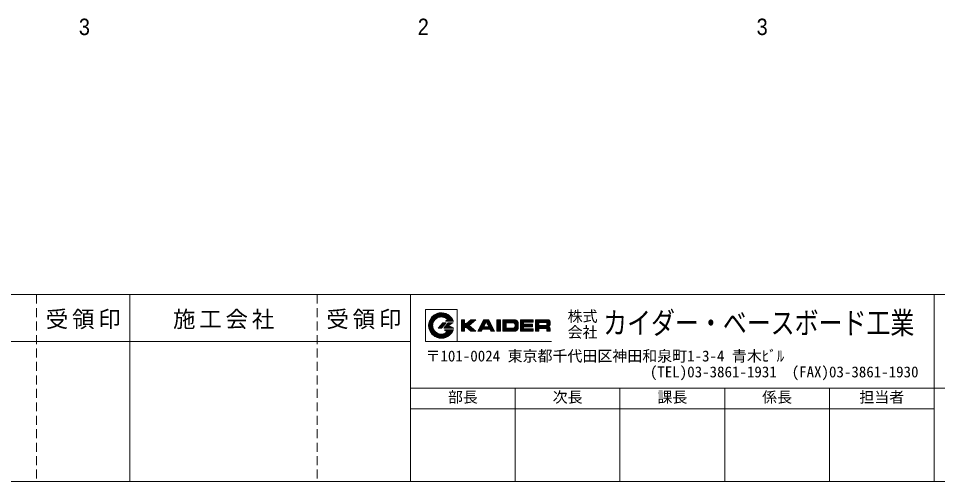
# Model space of a CAD drawing. Units: millimetres at full size, sheet at 1:5; details may follow other scales. Extents: x -1000 to 1000, y -688 to 688.
# Drawn here: x 38 to 652, y -688 to -378 of the extents above; entities that cross this region are included whole.
import ezdxf
from ezdxf.enums import TextEntityAlignment as Align

# ---------------------------------------------------------------- set-up
doc = ezdxf.new("R2010")
doc.units = ezdxf.units.MM
doc.header["$LTSCALE"] = 5
doc.linetypes.add('DASHED1', pattern=[1.8, 1.2, -0.6])
for name, color, linetype, lineweight in [('2-3_寸法', 4, 'Continuous', 9), ('F-0_図面枠', 6, 'Continuous', 9), ('F-5_F-5ﾚｲﾔ', 7, 'Continuous', 9)]:
    doc.layers.add(name, color=color, linetype=linetype, lineweight=lineweight)
doc.styles.add('HG創英角ｺﾞｼｯｸUB', font='')
doc.styles.add('HGｺﾞｼｯｸM', font='')
doc.styles.add('ＭＳ ゴシック', font='')
doc.styles.get('HG創英角ｺﾞｼｯｸUB').set_extended_font_data('HG創英角ｺﾞｼｯｸUB')
doc.styles.get('HGｺﾞｼｯｸM').set_extended_font_data('HGｺﾞｼｯｸM')
doc.styles.get('ＭＳ ゴシック').set_extended_font_data('MS Gothic')

msp = doc.modelspace()

# ---------------------------------------------------------------- linework, layer by layer
at = {"layer": 'F-0_図面枠'}
for p, q in [((1000, -562.5), (-1000, -562.5)), ((112.5, -562.5), (112.5, -687.5)), ((300, -562.5), (300, -687.5)), ((650, -562.5), (650, -687.5)), ((300, -593.75), (-400, -593.75)), ((1000, -625), (300, -625)), ((370, -625), (370, -687.5)), ((440, -625), (440, -687.5)), ((510, -625), (510, -687.5)), ((580, -625), (580, -687.5)), ((300, -638.75), (650, -638.75)), ((1000, -687.5), (-1000, -687.5))]:
    msp.add_line(p, q, dxfattribs=at)
at = {"layer": 'F-0_図面枠', "linetype": 'DASHED1'}
for p, q in [((50, -562.5), (50, -687.5)), ((237.5, -562.5), (237.5, -687.5))]:
    msp.add_line(p, q, dxfattribs=at)
at = {"layer": 'F-5_F-5ﾚｲﾔ'}
for p, q in [((312.128, -582.884), (320.384, -574.628)), ((312.195, -582.036), (319.536, -574.694)), ((312.377, -581.071), (318.571, -574.876)), ((312.756, -579.909), (317.409, -575.256)), ((313.731, -578.153), (315.652, -576.231)), ((316.183, -579.407), (314.263, -577.487)), ((316.565, -579.006), (314.644, -577.085)), ((316.984, -578.643), (315.05, -576.709)), ((317.442, -578.319), (315.481, -576.358)), ((317.941, -578.036), (315.939, -576.033)), ((318.485, -577.797), (316.424, -575.736)), ((319.079, -577.609), (316.937, -575.467)), ((319.732, -577.479), (317.48, -575.228)), ((317.531, -578.264), (321.154, -574.641)), ((320.461, -577.426), (318.056, -575.022)), ((321.297, -577.48), (318.669, -574.853)), ((318.928, -577.649), (321.862, -574.715)), ((322.319, -577.72), (319.324, -574.725)), ((319.901, -577.459), (322.52, -574.839)), ((323.984, -578.602), (320.027, -574.646)), ((320.712, -577.429), (323.137, -575.004)), ((326.455, -580.291), (320.79, -574.626)), ((321.424, -577.5), (323.717, -575.207)), ((327.238, -580.291), (321.63, -574.684)), ((322.065, -577.642), (324.264, -575.443)), ((328.02, -580.291), (322.581, -574.853)), ((322.648, -577.84), (324.779, -575.709)), ((323.182, -578.089), (325.267, -576.004)), ((323.673, -578.38), (325.727, -576.326)), ((328.542, -580.031), (323.719, -575.207)), ((324.109, -580.291), (326.952, -577.448)), ((324.123, -578.713), (326.161, -576.674)), ((324.504, -579.114), (326.569, -577.049)), ((327.687, -578.393), (325.357, -576.063)), ((320.578, -591.625), (312.125, -583.171)), ((312.141, -583.654), (315.631, -580.164)), ((315.36, -585.624), (312.154, -582.418)), ((312.215, -584.362), (315.017, -581.56)), ((314.938, -584.42), (312.241, -581.723)), ((312.339, -585.021), (314.826, -582.533)), ((314.805, -583.505), (312.375, -581.075)), ((312.504, -585.637), (314.797, -583.345)), ((314.809, -582.726), (312.551, -580.468)), ((314.902, -582.037), (312.761, -579.896)), ((315.061, -581.414), (313.005, -579.358)), ((315.276, -580.846), (313.279, -578.849)), ((315.536, -580.325), (313.58, -578.369)), ((315.84, -579.846), (313.909, -577.914)), ((318.595, -584.973), (322.291, -581.277)), ((319.377, -584.973), (323.074, -581.277)), ((321.011, -584.69), (319.754, -583.433)), ((321.367, -584.264), (320.109, -583.006)), ((320.159, -584.973), (323.856, -581.277)), ((321.722, -583.837), (320.465, -582.579)), ((322.078, -583.41), (320.821, -582.153)), ((322.434, -582.983), (321.176, -581.726)), ((322.789, -582.557), (321.532, -581.299)), ((325.248, -581.277), (322.167, -584.973)), ((323.145, -582.13), (322.291, -581.277)), ((322.516, -584.973), (326.212, -581.277)), ((323.5, -581.703), (323.074, -581.277)), ((323.298, -584.973), (326.995, -581.277)), ((324.386, -579.495), (323.326, -580.291)), ((323.326, -580.291), (328.639, -580.291)), ((325.215, -584.973), (323.553, -583.311)), ((324.109, -580.291), (323.773, -579.956)), ((325.998, -584.973), (323.908, -582.884)), ((324.08, -584.973), (325.77, -583.284)), ((324.891, -580.291), (324.22, -579.62)), ((326.78, -584.973), (324.264, -582.458)), ((324.337, -582.37), (325.43, -581.277)), ((325.673, -580.291), (324.508, -579.126)), ((325.626, -583.036), (324.619, -582.031)), ((324.862, -584.973), (326.276, -583.56)), ((324.891, -580.291), (327.309, -577.873)), ((326.114, -582.744), (324.975, -581.604)), ((325.248, -581.277), (328.559, -581.277)), ((326.603, -582.45), (325.43, -581.277)), ((328.559, -581.277), (325.478, -583.125)), ((325.478, -583.125), (328.868, -584.973)), ((325.673, -580.291), (327.64, -578.324)), ((327.562, -584.973), (325.996, -583.407)), ((327.092, -582.157), (326.212, -581.277)), ((326.455, -580.291), (327.944, -578.803)), ((326.604, -582.45), (327.777, -581.277)), ((327.581, -581.863), (326.995, -581.277)), ((327.238, -580.291), (328.22, -579.309)), ((328.07, -581.57), (327.777, -581.277)), ((328.02, -580.291), (328.466, -579.844)), ((334.01, -579.3), (334.01, -586.95)), ((334.01, -579.3), (336.135, -579.3)), ((334.01, -581.425), (336.135, -579.3)), ((334.01, -580.486), (335.196, -579.3)), ((334.01, -579.548), (334.257, -579.3)), ((334.01, -586.119), (340.828, -579.3)), ((340.968, -586.95), (334.01, -579.991)), ((334.01, -582.364), (336.135, -580.239)), ((337.9, -584.82), (334.01, -580.93)), ((334.01, -583.303), (336.135, -581.178)), ((334.01, -584.241), (336.401, -581.85)), ((334.01, -585.18), (337.339, -581.85)), ((336.541, -584.4), (334.01, -581.869)), ((336.135, -584.933), (334.01, -582.808)), ((336.135, -581.178), (334.257, -579.3)), ((336.135, -580.239), (335.196, -579.3)), ((336.135, -579.3), (336.135, -581.85)), ((336.668, -584.4), (341.767, -579.3)), ((341.908, -586.95), (336.807, -581.85)), ((337.515, -584.49), (342.706, -579.3)), ((342.846, -586.95), (337.59, -581.695)), ((338.02, -584.925), (339.528, -583.417)), ((339.603, -582.769), (338.096, -581.262)), ((340.109, -582.336), (338.602, -580.828)), ((340.614, -581.902), (339.107, -580.395)), ((343.65, -579.3), (339.187, -583.125)), ((339.187, -583.125), (343.65, -586.95)), ((341.12, -581.469), (339.612, -579.962)), ((341.625, -581.036), (340.118, -579.529)), ((340.385, -579.3), (343.65, -579.3)), ((342.131, -580.603), (340.828, -579.3)), ((342.636, -580.169), (341.767, -579.3)), ((343.142, -579.736), (342.706, -579.3)), ((343.614, -579.331), (343.645, -579.3)), ((348.885, -579.3), (345.06, -586.95)), ((345.485, -586.099), (350.236, -581.348)), ((345.574, -586.95), (349.298, -583.226)), ((346.423, -584.222), (351.346, -579.3)), ((349.272, -585.675), (346.889, -583.292)), ((350.211, -585.675), (347.202, -582.666)), ((347.363, -582.345), (350.407, -579.3)), ((349.099, -583.624), (347.515, -582.04)), ((349.411, -582.998), (347.828, -581.414)), ((349.724, -582.373), (348.141, -580.788)), ((348.301, -580.467), (349.468, -579.3)), ((350.037, -581.747), (348.453, -580.162)), ((350.35, -581.121), (348.767, -579.537)), ((348.885, -579.3), (352.285, -579.3)), ((355.101, -584.933), (349.468, -579.3)), ((354.163, -583.055), (350.407, -579.3)), ((350.585, -581), (352.285, -579.3)), ((350.603, -585.675), (353.849, -582.429)), ((351.014, -581.509), (352.598, -579.926)), ((356.04, -586.81), (351.288, -582.059)), ((351.326, -582.135), (352.911, -580.552)), ((353.223, -581.178), (351.346, -579.3)), ((351.542, -585.675), (354.162, -583.055)), ((351.64, -582.761), (353.223, -581.178)), ((351.953, -583.387), (353.536, -581.803)), ((352.285, -579.3), (356.11, -586.95)), ((357.624, -579.3), (357.624, -586.95)), ((357.624, -581.851), (360.174, -579.3)), ((357.624, -580.911), (359.235, -579.3)), ((357.624, -579.973), (358.296, -579.3)), ((360.174, -582.117), (357.624, -579.566)), ((357.624, -582.789), (360.174, -580.239)), ((360.174, -583.055), (357.624, -580.505)), ((357.624, -583.728), (360.174, -581.178)), ((360.174, -583.994), (357.624, -581.444)), ((357.624, -584.666), (360.174, -582.116)), ((360.174, -584.933), (357.624, -582.383)), ((357.624, -585.605), (360.174, -583.055)), ((360.174, -585.871), (357.624, -583.321)), ((360.174, -581.178), (358.296, -579.3)), ((360.174, -580.239), (359.235, -579.3)), ((361.781, -580.239), (362.719, -579.3)), ((361.781, -581.178), (363.659, -579.3)), ((361.781, -582.116), (364.596, -579.3)), ((361.781, -583.055), (365.536, -579.3)), ((363.906, -581.425), (361.781, -579.3)), ((363.906, -582.364), (361.781, -580.239)), ((363.906, -583.303), (361.781, -581.178)), ((361.781, -583.994), (363.906, -581.869)), ((363.906, -584.241), (361.781, -582.117)), ((361.781, -584.933), (363.906, -582.808)), ((365.676, -586.95), (361.781, -583.055)), ((364.845, -581.425), (362.719, -579.3)), ((365.783, -581.425), (363.659, -579.3)), ((368.793, -581.425), (363.906, -581.425)), ((363.906, -581.425), (363.906, -584.826)), ((364.35, -581.425), (366.474, -579.3)), ((366.722, -581.425), (364.596, -579.3)), ((365.288, -581.425), (367.414, -579.3)), ((367.661, -581.425), (365.536, -579.3)), ((366.227, -581.425), (368.351, -579.3)), ((368.6, -581.425), (366.474, -579.3)), ((367.166, -581.425), (369.291, -579.3)), ((367.273, -586.95), (371.981, -582.243)), ((371.981, -583.868), (367.414, -579.3)), ((368.105, -581.425), (370.202, -579.329)), ((368.212, -586.95), (371.981, -583.181)), ((371.981, -582.929), (368.351, -579.3)), ((369.019, -581.449), (370.897, -579.572)), ((371.981, -581.991), (369.291, -579.3)), ((369.605, -581.802), (371.42, -579.987)), ((369.856, -582.49), (371.794, -580.553)), ((369.856, -583.428), (371.977, -581.307)), ((369.856, -583.763), (369.856, -582.488)), ((371.981, -584.806), (369.856, -582.682)), ((371.801, -585.565), (369.856, -583.62)), ((371.94, -581.011), (370.27, -579.341)), ((371.981, -584.826), (371.981, -581.425)), ((373.422, -579.3), (373.422, -586.95)), ((373.422, -579.3), (381.922, -579.3)), ((373.422, -583.106), (377.229, -579.3)), ((373.422, -582.168), (376.289, -579.3)), ((373.422, -581.229), (375.351, -579.3)), ((373.422, -580.291), (374.412, -579.3)), ((373.422, -579.351), (373.474, -579.3)), ((377.177, -583.942), (373.422, -580.188)), ((376.237, -583.942), (373.422, -581.127)), ((373.422, -584.045), (375.547, -581.92)), ((375.547, -584.19), (373.422, -582.065)), ((373.422, -585.922), (377.036, -582.308)), ((373.422, -584.984), (376.098, -582.308)), ((375.547, -585.129), (373.422, -583.004)), ((375.547, -581.374), (373.474, -579.3)), ((376.112, -581), (374.412, -579.3)), ((377.051, -581), (375.351, -579.3)), ((375.547, -581), (381.922, -581)), ((377.99, -581), (376.289, -579.3)), ((376.342, -583.942), (377.975, -582.308)), ((376.467, -581), (378.167, -579.3)), ((378.115, -583.942), (376.482, -582.308)), ((378.928, -581), (377.229, -579.3)), ((377.28, -583.942), (378.914, -582.308)), ((377.406, -581), (379.106, -579.3)), ((379.054, -583.942), (377.42, -582.308)), ((379.867, -581), (378.167, -579.3)), ((378.219, -583.942), (379.853, -582.308)), ((378.344, -581), (380.044, -579.3)), ((379.993, -583.942), (378.359, -582.308)), ((380.806, -581), (379.106, -579.3)), ((379.158, -583.942), (380.791, -582.308)), ((379.284, -581), (380.984, -579.3)), ((380.931, -583.942), (379.298, -582.308)), ((381.744, -581), (380.044, -579.3)), ((380.097, -583.942), (381.498, -582.541)), ((380.222, -581), (381.922, -579.3)), ((381.498, -583.569), (380.237, -582.308)), ((381.922, -580.239), (380.984, -579.3)), ((381.035, -583.942), (381.498, -583.48)), ((381.161, -581), (381.922, -580.239)), ((381.498, -582.63), (381.176, -582.308)), ((381.498, -582.308), (381.498, -583.942)), ((381.922, -579.3), (381.922, -581)), ((383.529, -579.3), (383.529, -586.95)), ((392.029, -579.3), (383.529, -579.3)), ((383.529, -580.239), (384.468, -579.3)), ((383.529, -581.178), (385.407, -579.3)), ((383.529, -582.116), (386.345, -579.3)), ((383.529, -583.055), (387.284, -579.3)), ((385.654, -581.425), (383.529, -579.3)), ((385.654, -582.364), (383.529, -580.239)), ((387.389, -585.037), (383.529, -581.178)), ((383.529, -583.994), (385.654, -581.869)), ((386.45, -585.037), (383.529, -582.117)), ((383.529, -584.933), (385.654, -582.808)), ((385.654, -585.18), (383.529, -583.055)), ((383.529, -585.871), (386.275, -583.125)), ((383.529, -586.81), (387.214, -583.125)), ((386.38, -581.213), (384.468, -579.3)), ((387.319, -581.213), (385.407, -579.3)), ((385.654, -581.213), (385.654, -583.125)), ((390.542, -581.213), (385.654, -581.213)), ((390.542, -583.125), (385.654, -583.125)), ((386.24, -585.037), (388.153, -583.125)), ((386.311, -581.213), (388.223, -579.3)), ((388.258, -581.213), (386.345, -579.3)), ((388.328, -585.037), (386.416, -583.125)), ((387.18, -585.037), (389.092, -583.125)), ((387.249, -581.213), (389.161, -579.3)), ((389.197, -581.213), (387.284, -579.3)), ((389.267, -585.037), (387.354, -583.125)), ((388.118, -585.037), (390.03, -583.125)), ((388.187, -581.213), (390.1, -579.3)), ((390.136, -581.213), (388.223, -579.3)), ((390.206, -585.037), (388.293, -583.125)), ((389.056, -585.037), (393.305, -580.79)), ((389.127, -581.213), (391.04, -579.3)), ((393.157, -583.296), (389.161, -579.3)), ((393.057, -586.95), (389.232, -583.125)), ((389.995, -585.037), (393.305, -581.728)), ((390.065, -581.213), (391.978, -579.3)), ((393.305, -582.504), (390.1, -579.3)), ((393.305, -586.259), (390.171, -583.125)), ((390.853, -585.119), (393.305, -582.668)), ((390.896, -581.321), (392.716, -579.501)), ((393.305, -585.32), (390.956, -582.972)), ((393.305, -581.566), (391.04, -579.3)), ((391.18, -581.976), (393.164, -579.992)), ((391.18, -582.488), (391.18, -581.85)), ((392.704, -583.781), (391.18, -582.257)), ((393.305, -580.626), (391.978, -579.3)), ((393.305, -582.7), (393.305, -580.575)), ((319.751, -591.58), (312.17, -583.999)), ((318.82, -591.431), (312.318, -584.93)), ((317.72, -591.113), (312.636, -586.03)), ((312.707, -586.217), (314.867, -584.057)), ((312.943, -586.763), (315.009, -584.697)), ((313.209, -587.28), (315.208, -585.28)), ((316.217, -590.393), (313.357, -587.533)), ((313.504, -587.767), (315.456, -585.815)), ((313.826, -588.227), (315.747, -586.305)), ((314.174, -588.661), (316.079, -586.756)), ((314.549, -589.069), (316.45, -587.168)), ((314.948, -589.452), (316.858, -587.542)), ((315.373, -589.809), (317.305, -587.877)), ((315.825, -590.14), (317.792, -588.172)), ((316.303, -590.444), (318.322, -588.425)), ((316.809, -590.72), (318.901, -588.629)), ((317.345, -590.967), (319.535, -588.776)), ((317.913, -591.181), (320.24, -588.854)), ((321.331, -591.595), (318.03, -588.294)), ((318.517, -591.359), (321.041, -588.836)), ((318.948, -584.973), (318.687, -584.713)), ((319.73, -584.973), (319.043, -584.286)), ((319.161, -591.498), (321.994, -588.665)), ((322.026, -591.509), (319.234, -588.716)), ((320.512, -584.973), (319.398, -583.859)), ((319.851, -591.59), (323.317, -588.124)), ((322.674, -591.374), (320.149, -588.849)), ((320.598, -591.625), (326.264, -585.959)), ((323.282, -591.199), (320.927, -588.845)), ((321.417, -591.588), (327.047, -585.959)), ((323.853, -590.988), (321.617, -588.752)), ((322.167, -584.973), (328.868, -584.973)), ((324.392, -590.745), (322.24, -588.592)), ((322.337, -591.451), (327.829, -585.959)), ((322.869, -584.973), (322.486, -584.591)), ((324.03, -587.098), (322.618, -585.959)), ((322.618, -585.959), (328.639, -585.959)), ((323.223, -586.447), (322.735, -585.959)), ((324.901, -590.471), (322.808, -588.379)), ((323.651, -584.973), (322.841, -584.164)), ((322.905, -586.189), (323.136, -585.959)), ((324.433, -584.973), (323.197, -583.737)), ((325.381, -590.169), (323.329, -588.117)), ((323.337, -586.539), (323.918, -585.959)), ((323.416, -591.153), (328.611, -585.959)), ((326.665, -589.106), (323.517, -585.959)), ((323.77, -586.888), (324.701, -585.959)), ((325.835, -589.841), (323.808, -587.814)), ((324.151, -587.29), (325.483, -585.959)), ((326.262, -589.486), (324.161, -587.385)), ((327.041, -588.7), (324.299, -585.959)), ((324.854, -590.498), (327.999, -587.354)), ((327.392, -588.269), (325.082, -585.959)), ((325.645, -584.973), (326.782, -583.836)), ((327.716, -587.811), (325.864, -585.959)), ((326.427, -584.973), (327.288, -584.112)), ((328.014, -587.326), (326.646, -585.959)), ((327.209, -584.973), (327.794, -584.388)), ((328.283, -586.813), (327.428, -585.959)), ((328.345, -584.973), (327.717, -584.346)), ((327.992, -584.973), (328.301, -584.664)), ((328.522, -586.27), (328.211, -585.959)), ((328.774, -584.973), (328.807, -584.94)), ((336.135, -585.871), (334.01, -583.746)), ((336.135, -586.81), (334.01, -584.685)), ((335.335, -586.95), (334.01, -585.624)), ((334.397, -586.95), (334.01, -586.563)), ((334.01, -586.95), (336.135, -586.95)), ((334.117, -586.95), (336.135, -584.933)), ((335.056, -586.95), (336.135, -585.871)), ((335.995, -586.95), (336.135, -586.81)), ((336.135, -584.4), (337.462, -584.4)), ((336.135, -584.4), (336.135, -586.95)), ((338.526, -585.357), (340.034, -583.851)), ((339.032, -585.79), (340.539, -584.284)), ((339.537, -586.224), (341.044, -584.717)), ((340.043, -586.657), (341.55, -585.15)), ((340.688, -586.95), (342.055, -585.583)), ((341.627, -586.95), (342.561, -586.017)), ((342.566, -586.95), (343.066, -586.45)), ((343.504, -586.95), (343.572, -586.883)), ((345.06, -586.95), (347.436, -586.95)), ((345.853, -586.95), (345.325, -586.421)), ((346.793, -586.95), (345.638, -585.795)), ((347.534, -586.754), (345.95, -585.17)), ((347.847, -586.128), (346.263, -584.544)), ((346.512, -586.95), (349.488, -583.975)), ((348.333, -585.675), (346.576, -583.918)), ((348.073, -585.675), (347.436, -586.95)), ((348.726, -585.675), (350.425, -583.975)), ((351.15, -585.675), (349.45, -583.975)), ((349.664, -585.675), (351.365, -583.975)), ((352.088, -585.675), (350.388, -583.975)), ((353.028, -585.675), (351.328, -583.975)), ((355.241, -586.95), (352.227, -583.936)), ((352.481, -585.675), (354.475, -583.681)), ((354.302, -586.95), (353.166, -585.814)), ((353.204, -585.89), (354.788, -584.307)), ((353.517, -586.516), (355.101, -584.933)), ((354.022, -586.95), (355.414, -585.558)), ((354.961, -586.95), (355.727, -586.184)), ((355.899, -586.95), (356.04, -586.81)), ((357.624, -586.544), (360.174, -583.994)), ((360.174, -586.81), (357.624, -584.26)), ((359.375, -586.95), (357.624, -585.199)), ((358.436, -586.95), (357.624, -586.138)), ((357.624, -586.95), (360.174, -586.95)), ((358.156, -586.95), (360.174, -584.933)), ((359.095, -586.95), (360.174, -585.871)), ((360.034, -586.95), (360.174, -586.81)), ((361.781, -585.871), (363.906, -583.746)), ((364.737, -586.95), (361.781, -583.994)), ((361.781, -586.81), (363.906, -584.685)), ((363.799, -586.95), (361.781, -584.933)), ((362.86, -586.95), (361.781, -585.871)), ((361.92, -586.95), (361.781, -586.81)), ((369.856, -586.95), (361.781, -586.95)), ((362.579, -586.95), (364.705, -584.826)), ((363.518, -586.95), (365.643, -584.826)), ((368.793, -584.826), (363.906, -584.826)), ((364.457, -586.95), (366.582, -584.826)), ((366.614, -586.95), (364.489, -584.826)), ((365.396, -586.95), (367.52, -584.826)), ((367.553, -586.95), (365.429, -584.826)), ((366.334, -586.95), (368.46, -584.826)), ((368.492, -586.95), (366.367, -584.826)), ((369.431, -586.95), (367.306, -584.826)), ((370.295, -586.876), (368.245, -584.826)), ((370.943, -586.585), (369.129, -584.771)), ((369.151, -586.95), (371.981, -584.12)), ((371.442, -586.145), (369.666, -584.369)), ((370.125, -586.915), (371.946, -585.095)), ((376.429, -586.95), (373.422, -583.943)), ((373.422, -586.862), (375.547, -584.736)), ((375.491, -586.95), (373.422, -584.882)), ((374.552, -586.95), (373.422, -585.82)), ((373.613, -586.95), (373.422, -586.759)), ((373.422, -586.95), (381.922, -586.95)), ((374.272, -586.95), (375.972, -585.25)), ((375.211, -586.95), (376.911, -585.25)), ((375.547, -583.942), (381.498, -583.942)), ((375.547, -583.942), (375.547, -585.25)), ((375.547, -585.25), (381.922, -585.25)), ((377.369, -586.95), (375.669, -585.25)), ((376.15, -586.95), (377.85, -585.25)), ((378.307, -586.95), (376.607, -585.25)), ((377.088, -586.95), (378.788, -585.25)), ((379.246, -586.95), (377.546, -585.25)), ((378.027, -586.95), (379.727, -585.25)), ((380.185, -586.95), (378.484, -585.25)), ((378.966, -586.95), (380.666, -585.25)), ((381.124, -586.95), (379.424, -585.25)), ((379.904, -586.95), (381.605, -585.25)), ((381.922, -586.81), (380.362, -585.25)), ((380.843, -586.95), (381.922, -585.871)), ((381.922, -585.871), (381.301, -585.25)), ((381.782, -586.95), (381.922, -586.81)), ((381.922, -585.25), (381.922, -586.95)), ((385.654, -586.119), (383.529, -583.994)), ((385.547, -586.95), (383.529, -584.933)), ((384.608, -586.95), (383.529, -585.871)), ((383.669, -586.95), (383.529, -586.81)), ((383.529, -586.95), (385.654, -586.95)), ((384.328, -586.95), (385.654, -585.624)), ((385.267, -586.95), (385.654, -586.563)), ((385.654, -585.037), (385.654, -586.95)), ((390.542, -585.037), (385.654, -585.037)), ((391.18, -585.732), (392.727, -584.183)), ((391.18, -586.67), (393.17, -584.68)), ((391.18, -585.675), (391.18, -586.95)), ((392.118, -586.95), (391.18, -586.011)), ((391.18, -586.95), (393.305, -586.95)), ((391.838, -586.95), (393.305, -585.484)), ((392.777, -586.95), (393.305, -586.422)), ((393.305, -585.25), (393.305, -586.95)), ((331.25, -593.75), (310, -593.75)), ((331.25, -593.75), (382.691, -593.75)), ((382.691, -593.75), (394.194, -593.75))]:
    msp.add_line(p, q, dxfattribs=at)
for points in [[(310, -593.75), (310, -572.5), (331.25, -572.5), (331.25, -593.75)], [(321.551, -581.277), (318.47, -584.973), (320.775, -584.973)], [(321.551, -581.277), (323.856, -581.277), (320.775, -584.973)], [(336.135, -581.85), (337.41, -581.85), (340.385, -579.3)], [(350.411, -581), (348.923, -583.975), (352.246, -583.975)], [(350.411, -581), (350.76, -581), (352.246, -583.975)], [(357.624, -579.3), (360.174, -579.3), (360.174, -586.95)], [(369.856, -579.3), (361.781, -579.3), (361.781, -586.95)], [(375.547, -581), (375.547, -582.308), (381.498, -582.308)], [(337.41, -584.4), (340.385, -586.95), (343.65, -586.95)], [(348.073, -585.675), (353.097, -585.675), (353.734, -586.95), (356.11, -586.95)]]:
    msp.add_lwpolyline(points, dxfattribs=at)
for centre, radius, start, end in [((320.625, -583.125), 8.502, 19.46999, 340.53), ((320.51, -583.143), 5.72, 47.28999, 307.96999), ((324.166, -579.218), 0.354, 308.53999, 51.09), ((368.793, -582.488), 1.062, 0, 90), ((369.856, -581.425), 2.124, 0, 90), ((390.542, -581.85), 0.637, 0, 90), ((390.542, -582.488), 0.637, 270, 0), ((392.029, -580.575), 1.274, 0, 90), ((392.029, -582.7), 1.274, 270, 0), ((323.807, -587.374), 0.354, 308.53999, 51.09), ((368.793, -583.763), 1.062, 270, 0), ((369.691, -584.66), 2.297, 274.12, 355.87999), ((390.542, -585.675), 0.637, 0, 90), ((392.029, -585.25), 1.274, 0, 90)]:
    msp.add_arc(centre, radius, start, end, dxfattribs=at)

# ---------------------------------------------------------------- texts
at = {"layer": '2-3_寸法', "color": 7, "style": 'HGｺﾞｼｯｸM', "width": 0.9}
for s, p in [('3', (78.347, -392.25)), ('2', (304.847, -392.25)), ('3', (531.347, -392.25))]:
    msp.add_text(s, height=11, dxfattribs=at).set_placement(p, align=Align.BOTTOM_LEFT)
at = {"layer": 'F-5_F-5ﾚｲﾔ', "style": 'ＭＳ ゴシック'}
for s, p in [('株式', (405, -582.812)), ('会社', (405, -593.437)), ('〒101-0024 東京都千代田区神田和泉町1-3-4 青木ﾋﾞﾙ', (310, -609.375)), ('(TEL)03-3861-1931  (FAX)03-3861-1930', (460, -620)), ('部長', (325, -636.875)), ('次長', (395, -636.875)), ('課長', (465, -636.875)), ('係長', (535, -636.875)), ('担当者', (600, -636.875))]:
    msp.add_text(s, height=7.331, dxfattribs=at).set_placement(p, align=Align.BOTTOM_LEFT)
at = {"layer": 'F-5_F-5ﾚｲﾔ', "style": 'HG創英角ｺﾞｼｯｸUB', "width": 0.8}
msp.add_text('カイダー・ベースボード工業', height=14.66, dxfattribs=at).set_placement((428.75, -593.125), align=Align.BOTTOM_LEFT)
at = {"layer": 'F-5_F-5ﾚｲﾔ', "char_height": 11, "attachment_point": 7, "style": 'ＭＳ ゴシック'}
for s, insert in [('\\T1.17;受領印', (56.25, -585.625)), ('\\T1.17;施工会社', (141.25, -585.625)), ('\\T1.17;受領印', (243.75, -585.625))]:
    msp.add_mtext(s, dxfattribs=dict(at, insert=insert))

doc.saveas('drawing.dxf')
